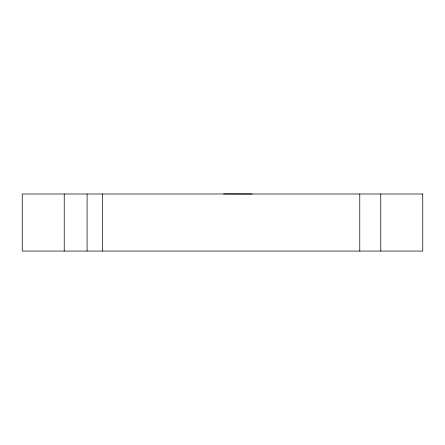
<?xml version="1.0" encoding="UTF-8"?>
<svg xmlns="http://www.w3.org/2000/svg" width="445" height="445" viewBox="0 0 445 445"><rect width="100%" height="100%" fill="white"/><g stroke="black" fill="none" stroke-linecap="round" stroke-linejoin="round"><path stroke-width="0.67" d="M223.635 193.931L252.204 193.987M380.77 193.987L380.77 251.069M359.771 194.026L359.771 251.069M102.639 194.026L102.639 251.069M87.087 193.987L87.087 251.069M64.23 193.987L64.23 251.069M422.75 193.987L22.25 193.987L22.25 251.069L422.75 251.069L422.75 193.987"/></g></svg>
